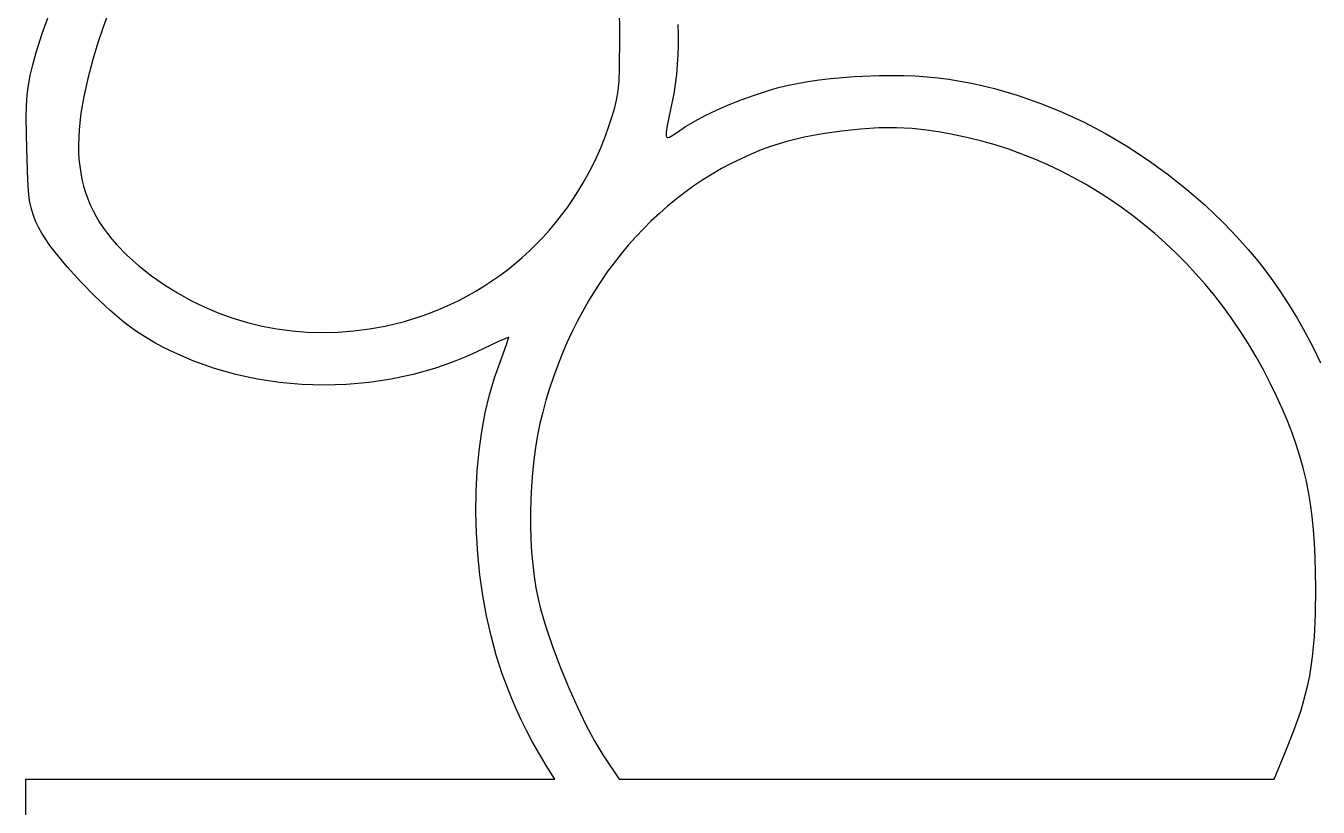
# Model space of a CAD drawing. Extents: x 0 to 2298, y -1902 to 396.
# Drawn here: x 26 to 694, y -415 to -11 of the extents above; entities that cross this region are included whole.
import ezdxf

# ---------------------------------------------------------------- set-up
doc = ezdxf.new("R2010")
doc.units = 0

msp = doc.modelspace()

# ---------------------------------------------------------------- linework, layer by layer
at = {"layer": 'Layer 1'}
for p, q in [((333.48391, -16.55071), (333.324465, 0.073121)), ((34.89141, -14.836953), (38.657422, -4.530243)), ((69.178704, -3.968579), (66.347851, -11.589755)), ((66.347851, -11.589755), (63.667125, -19.672369)), ((363.327853, -10.26911), (363.499413, -15.480801)), ((31.780506, -24.75892), (34.89141, -14.836953)), ((63.667125, -19.672369), (61.06926, -28.30806)), ((333.324466, -33.174541), (333.48391, -16.55071)), ((363.499413, -15.480801), (363.518812, -20.670724)), ((30.078609, -31.043564), (31.780506, -24.75892)), ((363.38402, -25.831404), (363.093006, -30.955367)), ((363.518812, -20.670724), (363.38402, -25.831404)), ((28.771856, -36.519712), (30.078609, -31.043564)), ((61.06926, -28.30806), (58.437235, -38.101067)), ((333.039372, -39.323551), (333.324466, -33.174541)), ((363.093006, -30.955367), (362.643738, -36.03514)), ((27.818655, -41.585111), (28.771856, -36.519712)), ((58.437235, -38.101067), (56.369982, -47.369922)), ((332.541107, -44.557485), (333.039372, -39.323551)), ((362.643738, -36.03514), (362.034187, -41.063249)), ((425.015702, -40.667604), (430.56837, -39.697179)), ((430.56837, -39.697179), (436.361505, -38.848938)), ((436.361505, -38.848938), (442.351236, -38.12613)), ((442.351236, -38.12613), (454.745016, -37.069809)), ((454.745016, -37.069809), (467.398759, -36.554213)), ((467.398759, -36.554213), (479.961517, -36.605339)), ((479.961517, -36.605339), (486.099105, -36.851546)), ((486.099105, -36.851546), (492.08234, -37.249182)), ((492.08234, -37.249182), (497.867354, -37.801497)), ((497.867354, -37.801497), (503.410278, -38.51174)), ((503.410278, -38.51174), (509.336759, -39.471874)), ((509.336759, -39.471874), (515.259019, -40.603583)), ((26.806529, -52.074649), (27.177411, -46.637507)), ((27.177411, -46.637507), (27.818655, -41.585111)), ((331.77248, -49.271491), (332.541107, -44.557485)), ((361.262321, -46.03222), (360.326108, -50.93458)), ((362.034187, -41.063249), (361.262321, -46.03222)), ((396.121431, -49.201465), (403.041228, -46.67808)), ((403.041228, -46.67808), (410.239178, -44.27948)), ((410.239178, -44.27948), (414.807237, -42.962003)), ((414.807237, -42.962003), (419.747368, -41.756961)), ((419.747368, -41.756961), (425.015702, -40.667604)), ((515.259019, -40.603583), (521.172831, -41.904269)), ((521.172831, -41.904269), (527.073972, -43.371333)), ((527.073972, -43.371333), (532.958216, -45.002173)), ((532.958216, -45.002173), (538.82134, -46.794191)), ((26.664415, -58.294284), (26.806529, -52.074649)), ((56.369982, -47.369922), (54.875948, -56.146795)), ((330.676298, -53.860716), (331.77248, -49.271491)), ((360.326108, -50.93458), (357.969102, -62.490853)), ((383.313878, -54.539397), (389.529183, -51.828836)), ((389.529183, -51.828836), (396.121431, -49.201465)), ((538.82134, -46.794191), (544.659118, -48.744787)), ((544.659118, -48.744787), (550.467326, -50.851361)), ((550.467326, -50.851361), (556.24174, -53.111315)), ((556.24174, -53.111315), (561.978134, -55.522048)), ((26.900116, -74.67202), (26.664415, -58.294284)), ((54.875948, -56.146795), (53.963583, -64.463855)), ((327.2725, -64.24541), (329.195369, -58.720307)), ((329.195369, -58.720307), (330.676298, -53.860716)), ((372.211675, -60.126897), (377.52491, -57.31235)), ((377.52491, -57.31235), (383.313878, -54.539397)), ((561.978134, -55.522048), (567.672285, -58.08096)), ((567.672285, -58.08096), (573.319966, -60.785452)), ((53.963583, -64.463855), (53.641336, -72.353274)), ((325.494129, -69.112209), (327.2725, -64.24541)), ((357.456107, -65.853917), (357.442242, -67.849567)), ((357.969102, -62.490853), (357.456107, -65.853917)), ((360.811376, -67.451811), (363.209978, -65.79758)), ((363.209978, -65.79758), (367.423566, -62.962239)), ((367.423566, -62.962239), (372.211675, -60.126897)), ((438.110561, -66.750167), (428.621439, -68.546086)), ((447.924638, -65.325996), (438.110561, -66.750167)), ((457.76991, -64.30737), (447.924638, -65.325996)), ((467.352617, -63.728083), (457.76991, -64.30737)), ((476.379001, -63.621932), (467.352617, -63.728083)), ((484.5553, -64.02271), (476.379001, -63.621932)), ((491.851695, -64.83328), (484.5553, -64.02271)), ((499.096667, -65.89008), (491.851695, -64.83328)), ((506.285586, -67.189782), (499.096667, -65.89008)), ((573.319966, -60.785452), (584.459026, -66.620779)), ((584.459026, -66.620779), (595.361516, -73.007231)), ((53.641336, -72.353274), (53.704147, -76.14767)), ((323.571561, -73.894679), (325.494129, -69.112209)), ((357.442242, -67.849567), (357.635482, -68.391481)), ((357.635482, -68.391481), (357.969102, -68.659782)), ((357.969102, -68.659782), (358.448302, -68.677219)), ((358.448302, -68.677219), (359.078282, -68.466538)), ((359.078282, -68.466538), (360.811376, -67.451811)), ((411.7931, -73.11799), (406.468106, -75.098505)), ((419.751032, -70.679959), (411.7931, -73.11799)), ((428.621439, -68.546086), (419.751032, -70.679959)), ((513.413822, -68.729054), (506.285586, -67.189782)), ((520.476743, -70.504564), (513.413822, -68.729054)), ((527.469719, -72.512984), (520.476743, -70.504564)), ((534.388119, -74.750982), (527.469719, -72.512984)), ((595.361516, -73.007231), (605.993638, -79.924012)), ((27.465106, -90.685831), (26.900116, -74.67202)), ((53.704147, -76.14767), (53.917655, -79.847219)), ((53.917655, -79.847219), (54.282918, -83.455943)), ((319.304554, -83.196889), (321.507475, -78.590385)), ((321.507475, -78.590385), (323.571561, -73.894679)), ((396.068814, -79.579949), (390.998985, -82.075923)), ((401.225933, -77.253318), (396.068814, -79.579949)), ((406.468106, -75.098505), (401.225933, -77.253318)), ((541.227313, -77.215227), (534.388119, -74.750982)), ((547.982669, -79.902389), (541.227313, -77.215227)), ((554.649558, -82.809138), (547.982669, -79.902389)), ((605.993638, -79.924012), (616.321597, -87.350324)), ((54.282918, -83.455943), (54.80099, -86.977862)), ((316.965476, -87.711754), (319.304554, -83.196889)), ((386.018679, -84.73876), (381.13013, -87.565983)), ((390.998985, -82.075923), (386.018679, -84.73876)), ((561.223348, -85.932142), (554.649558, -82.809138)), ((567.699409, -89.26807), (561.223348, -85.932142)), ((27.871084, -96.446638), (27.465106, -90.685831)), ((54.80099, -86.977862), (55.472928, -90.416998)), ((55.472928, -90.416998), (56.299789, -93.777372)), ((311.88958, -96.456819), (314.492925, -92.132543)), ((314.492925, -92.132543), (316.965476, -87.711754)), ((376.335573, -90.555114), (371.637242, -93.703676)), ((381.13013, -87.565983), (376.335573, -90.555114)), ((574.073111, -92.813594), (567.699409, -89.26807)), ((580.339822, -96.56538), (574.073111, -92.813594)), ((616.321597, -87.350324), (626.311596, -95.265371)), ((28.425241, -101.12599), (27.871084, -96.446638)), ((56.299789, -93.777372), (57.282628, -97.063006)), ((57.282628, -97.063006), (58.422501, -100.27792)), ((309.158122, -100.682144), (311.88958, -96.456819)), ((367.037371, -97.00919), (362.538195, -100.469179)), ((371.637242, -93.703676), (367.037371, -97.00919)), ((586.494912, -100.5201), (580.339822, -96.56538)), ((626.311596, -95.265371), (631.169298, -99.399671)), ((631.169298, -99.399671), (635.929836, -103.648355)), ((29.176971, -105.035846), (28.425241, -101.12599)), ((30.175666, -108.488164), (29.176971, -105.035846)), ((58.422501, -100.27792), (59.720465, -103.426136)), ((59.720465, -103.426136), (61.177575, -106.511674)), ((61.177575, -106.511674), (62.794888, -109.538557)), ((303.321591, -108.826196), (306.301232, -104.806082)), ((306.301232, -104.806082), (309.158122, -100.682144)), ((358.141947, -104.081165), (353.850863, -107.842671)), ((362.538195, -100.469179), (358.141947, -104.081165)), ((592.53375, -104.674422), (586.494912, -100.5201)), ((598.451706, -109.025017), (592.53375, -104.674422)), ((635.929836, -103.648355), (640.588985, -108.008826)), ((31.47072, -111.794903), (30.175666, -108.488164)), ((33.111526, -115.26802), (31.47072, -111.794903)), ((62.794888, -109.538557), (64.57346, -112.510805)), ((64.57346, -112.510805), (66.514347, -115.432441)), ((297.004779, -116.545201), (300.22188, -112.740048)), ((300.22188, -112.740048), (303.321591, -108.826196)), ((349.667175, -111.751217), (345.593119, -115.804328)), ((353.850863, -107.842671), (349.667175, -111.751217)), ((604.244148, -113.568552), (598.451706, -109.025017)), ((640.588985, -108.008826), (645.142521, -112.478482)), ((645.142521, -112.478482), (649.586219, -117.054724)), ((34.632475, -118.018055), (33.111526, -115.26802)), ((36.585939, -121.077772), (34.632475, -118.018055)), ((66.514347, -115.432441), (68.618605, -118.307483)), ((68.618605, -118.307483), (70.88729, -121.139956)), ((293.67297, -120.239218), (297.004779, -116.545201)), ((341.630928, -119.999524), (337.782838, -124.334327)), ((345.593119, -115.804328), (341.630928, -119.999524)), ((609.906447, -118.301697), (604.244148, -113.568552)), ((615.433972, -123.221123), (609.906447, -118.301697)), ((649.586219, -117.054724), (653.915855, -121.734952)), ((38.9261, -124.398104), (36.585939, -121.077772)), ((41.607138, -127.929982), (38.9261, -124.398104)), ((70.88729, -121.139956), (73.321458, -123.933878)), ((73.321458, -123.933878), (78.69047, -129.422159)), ((286.67595, -127.284098), (290.229133, -123.819663)), ((290.229133, -123.819663), (293.67297, -120.239218)), ((337.782838, -124.334327), (334.051081, -128.806262)), ((620.822091, -128.323498), (615.433972, -123.221123)), ((653.915855, -121.734952), (658.127203, -126.516568)), ((658.127203, -126.516568), (662.216039, -131.396971)), ((47.808575, -135.432105), (41.607138, -127.929982)), ((78.69047, -129.422159), (84.734087, -134.804496)), ((279.252265, -133.855188), (283.0161, -130.630085)), ((283.0161, -130.630085), (286.67595, -127.284098)), ((330.437892, -133.412848), (326.945507, -138.151609)), ((334.051081, -128.806262), (330.437892, -133.412848)), ((626.066175, -133.605491), (620.822091, -128.323498)), ((662.216039, -131.396971), (666.178139, -136.373561)), ((54.823701, -143.191595), (47.808575, -135.432105)), ((84.734087, -134.804496), (91.46076, -140.11306)), ((91.46076, -140.11306), (98.077882, -144.745136)), ((267.363658, -142.780822), (271.423363, -139.932994)), ((271.423363, -139.932994), (275.387126, -136.95697)), ((275.387126, -136.95697), (279.252265, -133.855188)), ((326.945507, -138.151609), (323.576158, -143.020067)), ((631.161592, -139.063773), (626.066175, -133.605491)), ((636.103713, -144.695012), (631.161592, -139.063773)), ((666.178139, -136.373561), (670.009278, -141.44374)), ((62.285967, -150.815907), (54.823701, -143.191595)), ((98.077882, -144.745136), (104.862354, -148.98954)), ((258.967143, -148.082144), (263.210691, -145.498018)), ((263.210691, -145.498018), (267.363658, -142.780822)), ((323.576158, -143.020067), (320.33208, -148.015744)), ((640.887905, -150.495877), (636.103713, -144.695012)), ((670.009278, -141.44374), (674.581667, -147.925397)), ((69.828826, -157.912495), (62.285967, -150.815907)), ((104.862354, -148.98954), (111.804752, -152.843348)), ((111.804752, -152.843348), (118.895654, -156.303633)), ((245.719823, -155.011732), (250.219028, -152.841438)), ((250.219028, -152.841438), (254.635695, -150.530763)), ((254.635695, -150.530763), (258.967143, -148.082144)), ((317.215507, -153.136162), (314.228674, -158.378843)), ((320.33208, -148.015744), (317.215507, -153.136162)), ((645.509539, -156.463039), (640.887905, -150.495877)), ((674.581667, -147.925397), (679.052995, -154.780755)), ((77.085728, -164.088815), (69.828826, -157.912495)), ((118.895654, -156.303633), (126.125636, -159.367473)), ((126.125636, -159.367473), (133.485276, -162.031943)), ((231.753784, -160.655959), (236.48452, -158.92143)), ((236.48452, -158.92143), (241.140759, -157.039209)), ((241.140759, -157.039209), (245.719823, -155.011732)), ((314.228674, -158.378843), (311.373814, -163.74131)), ((649.963984, -162.593166), (645.509539, -156.463039)), ((679.052995, -154.780755), (683.405389, -161.967571)), ((80.4924, -166.709203), (77.085728, -164.088815)), ((83.690126, -168.95232), (80.4924, -166.709203)), ((133.485276, -162.031943), (140.96515, -164.294118)), ((140.96515, -164.294118), (148.555835, -166.151072)), ((148.555835, -166.151072), (156.247909, -167.599883)), ((204.001814, -167.557946), (212.13976, -166.06786)), ((212.1395, -166.06841), (217.141411, -164.949021)), ((212.13976, -166.06786), (212.1395, -166.06841)), ((217.141411, -164.949021), (222.079549, -163.672191)), ((222.079549, -163.672191), (226.951233, -162.240358)), ((226.951233, -162.240358), (231.753784, -160.655959)), ((311.373814, -163.74131), (308.653162, -169.221085)), ((654.246609, -168.882927), (649.963984, -162.593166)), ((683.405389, -161.967571), (687.620976, -169.443599)), ((88.34942, -171.906725), (83.690126, -168.95232)), ((93.130539, -174.696866), (88.34942, -171.906725)), ((156.247909, -167.599883), (164.031947, -168.637625)), ((164.031947, -168.637625), (171.898529, -169.261374)), ((171.898529, -169.261374), (179.838229, -169.468205)), ((179.838229, -169.468205), (187.841625, -169.255194)), ((187.841625, -169.255194), (195.899294, -168.619416)), ((195.899294, -168.619416), (204.001814, -167.557946)), ((276.021626, -171.83616), (270.753024, -174.13771)), ((274.884717, -175.607379), (275.796325, -172.848289)), ((275.796325, -172.848289), (276.021626, -171.83616)), ((308.653162, -169.221085), (306.068953, -174.81569)), ((658.352784, -175.328993), (654.246609, -168.882927)), ((687.620976, -169.443599), (691.681885, -177.166597)), ((98.026617, -177.322254), (93.130539, -174.696866)), ((103.03079, -179.782404), (98.026617, -177.322254)), ((108.136192, -182.076826), (103.03079, -179.782404)), ((259.162126, -179.60042), (253.918494, -181.96487)), ((270.753024, -174.13771), (259.162126, -179.60042)), ((271.584906, -184.70266), (274.884717, -175.607379)), ((306.068953, -174.81569), (303.62342, -180.522647)), ((662.277878, -181.928033), (658.352784, -175.328993)), ((691.681885, -177.166597), (695.570243, -185.09432)), ((113.335959, -184.205034), (108.136192, -182.076826)), ((118.623225, -186.16654), (113.335959, -184.205034)), ((123.991126, -187.960857), (118.623225, -186.16654)), ((243.185719, -186.157596), (237.710306, -187.986846)), ((248.590736, -184.150433), (243.185719, -186.157596)), ((253.918494, -181.96487), (248.590736, -184.150433)), ((268.587458, -192.906503), (271.584906, -184.70266)), ((301.318798, -186.339478), (299.15732, -192.263705)), ((303.62342, -180.522647), (301.318798, -186.339478)), ((666.01726, -188.676715), (662.277878, -181.928033)), ((129.432796, -189.587498), (123.991126, -187.960857)), ((134.941371, -191.045975), (129.432796, -189.587498)), ((140.509985, -192.3358), (134.941371, -191.045975)), ((146.131774, -193.456486), (140.509985, -192.3358)), ((151.799873, -194.407547), (146.131774, -193.456486)), ((215.242001, -193.53447), (209.517587, -194.481469)), ((220.930345, -192.411996), (215.242001, -193.53447)), ((226.575754, -191.113558), (220.930345, -192.411996)), ((232.171362, -189.638671), (226.575754, -191.113558)), ((237.710306, -187.986846), (232.171362, -189.638671)), ((266.00043, -201.667965), (268.587458, -192.906503)), ((299.15732, -192.263705), (297.141222, -198.292852)), ((669.5663, -195.57171), (666.01726, -188.676715)), ((157.507416, -195.188493), (151.799873, -194.407547)), ((163.247539, -195.798838), (157.507416, -195.188493)), ((169.013376, -196.238095), (163.247539, -195.798838)), ((174.798063, -196.505776), (169.013376, -196.238095)), ((180.594734, -196.601393), (174.798063, -196.505776)), ((186.396526, -196.52446), (180.594734, -196.601393)), ((192.196571, -196.274488), (186.396526, -196.52446)), ((197.988007, -195.850991), (192.196571, -196.274488)), ((203.763967, -195.25348), (197.988007, -195.850991)), ((209.517587, -194.481469), (203.763967, -195.25348)), ((297.141222, -198.292852), (295.272737, -204.424439)), ((672.79153, -202.268184), (669.5663, -195.57171)), ((263.823497, -210.920754), (266.00043, -201.667965)), ((295.272737, -204.424439), (293.5541, -210.65599)), ((675.735675, -208.744654), (672.79153, -202.268184)), ((262.056334, -220.59858), (263.823497, -210.920754)), ((293.5541, -210.65599), (292.145148, -216.40325)), ((678.408808, -215.046292), (675.735675, -208.744654)), ((292.145148, -216.40325), (290.913297, -222.464419)), ((680.821002, -221.218265), (678.408808, -215.046292)), ((260.698615, -230.635153), (262.056334, -220.59858)), ((290.913297, -222.464419), (289.858872, -228.789453)), ((682.98233, -227.305743), (680.821002, -221.218265)), ((259.750016, -240.964182), (260.698615, -230.635153)), ((289.858872, -228.789453), (288.982197, -235.328309)), ((684.902868, -233.353895), (682.98233, -227.305743)), ((686.592687, -239.40789), (684.902868, -233.353895)), ((288.982197, -235.328309), (288.283597, -242.030944)), ((688.061863, -245.512897), (686.592687, -239.40789)), ((259.210211, -251.519377), (259.750016, -240.964182)), ((288.283597, -242.030944), (287.763398, -248.847314)), ((689.320467, -251.714087), (688.061863, -245.512897)), ((259.078876, -262.234447), (259.210211, -251.519377)), ((287.763398, -248.847314), (287.421925, -255.727377)), ((690.378574, -258.056627), (689.320467, -251.714087)), ((287.421925, -255.727377), (287.259501, -262.62109)), ((691.246258, -264.585687), (690.378574, -258.056627)), ((259.355685, -273.043102), (259.078876, -262.234447)), ((287.259501, -262.62109), (287.276453, -269.478409)), ((691.933592, -271.346437), (691.246258, -264.585687)), ((260.040314, -283.879052), (259.355685, -273.043102)), ((287.276453, -269.478409), (287.473105, -276.249291)), ((692.45065, -278.384044), (691.933592, -271.346437)), ((287.473105, -276.249291), (287.849783, -282.883693)), ((692.807504, -285.74368), (692.45065, -278.384044)), ((261.132437, -294.676005), (260.040314, -283.879052)), ((287.849783, -282.883693), (288.40681, -289.331571)), ((693.01423, -293.470512), (692.807504, -285.74368)), ((288.40681, -289.331571), (289.144513, -295.542883)), ((693.0809, -301.60971), (693.01423, -293.470512)), ((262.631729, -305.367671), (261.132437, -294.676005)), ((289.144513, -295.542883), (290.063215, -301.467586)), ((264.537864, -315.88776), (262.631729, -305.367671)), ((290.063215, -301.467586), (291.163243, -307.055636)), ((291.163243, -307.055636), (292.44492, -312.25699)), ((692.922755, -314.950635), (693.0809, -301.60971)), ((292.44492, -312.25699), (295.182774, -321.539446)), ((266.850519, -326.169982), (264.537864, -315.88776)), ((692.398061, -326.645988), (692.922755, -314.950635)), ((269.569368, -336.148045), (266.850519, -326.169982)), ((295.182774, -321.539446), (298.625129, -331.653785)), ((691.431427, -337.129908), (692.398061, -326.645988)), ((298.625129, -331.653785), (302.603008, -342.204861)), ((272.694086, -345.75566), (269.569368, -336.148045)), ((690.758823, -342.053249), (691.431427, -337.129908)), ((277.446261, -358.258188), (272.694086, -345.75566)), ((302.603008, -342.204861), (306.947436, -352.797527)), ((688.987922, -351.534032), (689.947463, -346.836535)), ((689.947463, -346.836535), (690.758823, -342.053249)), ((306.947436, -352.797527), (311.489437, -363.036639)), ((687.870778, -356.200009), (688.987922, -351.534032)), ((279.873034, -363.993425), (277.446261, -358.258188)), ((686.586606, -360.888732), (687.870778, -356.200009)), ((282.427186, -369.575285), (279.873034, -363.993425)), ((311.489437, -363.036639), (316.060035, -372.527051)), ((681.637687, -375.634056), (685.125983, -365.654469)), ((685.125983, -365.654469), (686.586606, -360.888732)), ((285.178906, -375.146748), (282.427186, -369.575285)), ((316.060035, -372.527051), (320.490255, -380.873616)), ((288.198386, -380.850794), (285.178906, -375.146748)), ((677.3305, -386.57291), (681.637687, -375.634056)), ((295.321386, -393.22856), (288.198386, -380.850794)), ((320.490255, -380.873616), (324.61112, -387.68119)), ((671.56289, -400.32589), (677.33063, -386.57209)), ((677.33063, -386.57209), (677.3305, -386.57291)), ((299.758106, -400.32731), (295.321386, -393.22856)), ((324.61112, -387.68119), (333.04089, -400.32589)), ((26.456106, -410.30993), (26.456106, -400.32731)), ((26.456106, -400.32731), (163.107106, -400.32731)), ((163.107106, -400.32731), (299.758106, -400.32731)), ((333.04089, -400.32589), (502.30189, -400.32589)), ((502.30189, -400.32589), (671.56289, -400.32589)), ((26.456106, -420.29255), (26.456106, -410.30993))]:
    msp.add_line(p, q, dxfattribs=at)

doc.saveas('drawing.dxf')
